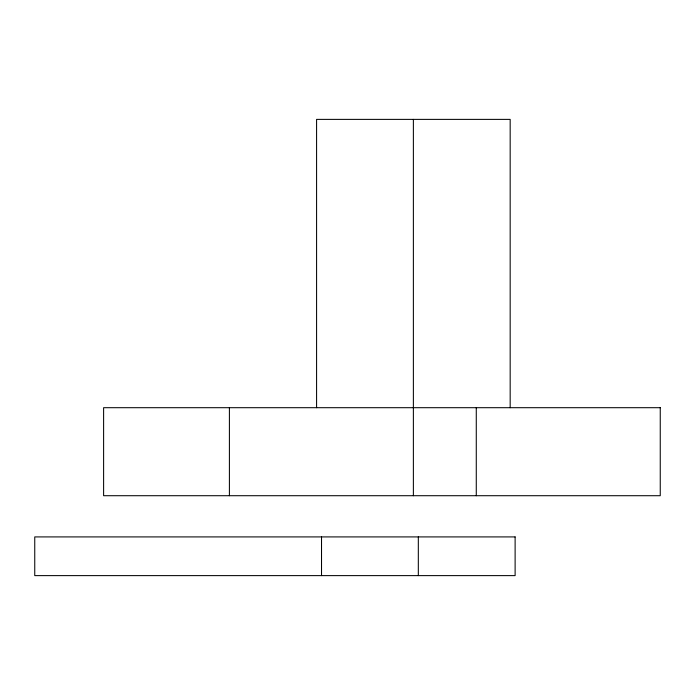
<?xml version="1.0" encoding="UTF-8"?>
<svg xmlns="http://www.w3.org/2000/svg" width="695" height="695" viewBox="0 0 695 695"><rect width="100%" height="100%" fill="white"/><g stroke="black" fill="none" stroke-linecap="round" stroke-linejoin="round"><path stroke-width="1.04" d="M510.173 407.696L510.173 119.384L316.581 119.384L316.581 407.696M476.275 407.696L476.275 495.709M418.32 536.914L418.32 575.616M413.377 119.384L413.377 495.709M321.524 536.914L321.524 575.616M229.402 407.696L229.402 495.709M660.25 407.696L103.607 407.696L103.607 495.709L660.25 495.709L660.25 407.696M515.117 536.914L34.75 536.914L34.75 575.616L515.117 575.616L515.117 536.914"/></g></svg>
